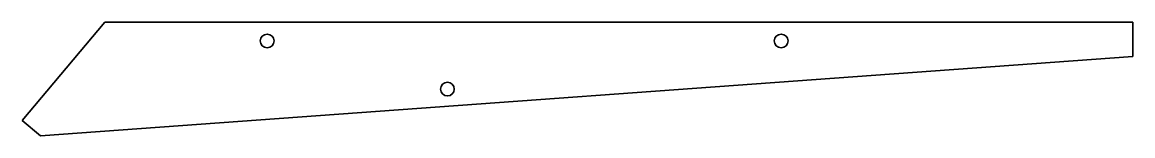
# Model space of a CAD drawing. Header units: inches. Extents: x 0 to 648, y 0 to 66.
import ezdxf

# ---------------------------------------------------------------- set-up
doc = ezdxf.new("R2010")
doc.units = ezdxf.units.IN
doc.header["$MEASUREMENT"] = 0
doc.layers.add('SIMUMAK Visible (ISO)', color=7, linetype='Continuous', lineweight=35)

# ---------------------------------------------------------------- blocks, each defined once
blk = doc.blocks.new('AMB-03-TSB01_Sheet_18_AMB-03-TSB01')
at = {"layer": 'SIMUMAK Visible (ISO)'}
for p, q in [((-329.03, -24.59), (-280.82, 32.86)), ((-280.82, 32.86), (319.18, 32.86)), ((319.18, 32.86), (319.18, 12.86)), ((319.18, 12.86), (-318.3, -33.59)), ((-318.3, -33.59), (-329.03, -24.59))]:
    blk.add_line(p, q, dxfattribs=at)
for centre in [(-186.05, 21.86), (113.95, 21.86), (-80.82, -6.26)]:
    blk.add_circle(centre, 4, dxfattribs=at)

msp = doc.modelspace()

# ---------------------------------------------------------------- block references
msp.add_blockref('AMB-03-TSB01_Sheet_18_AMB-03-TSB01', (329.03, 33.59))

doc.saveas('drawing.dxf')
